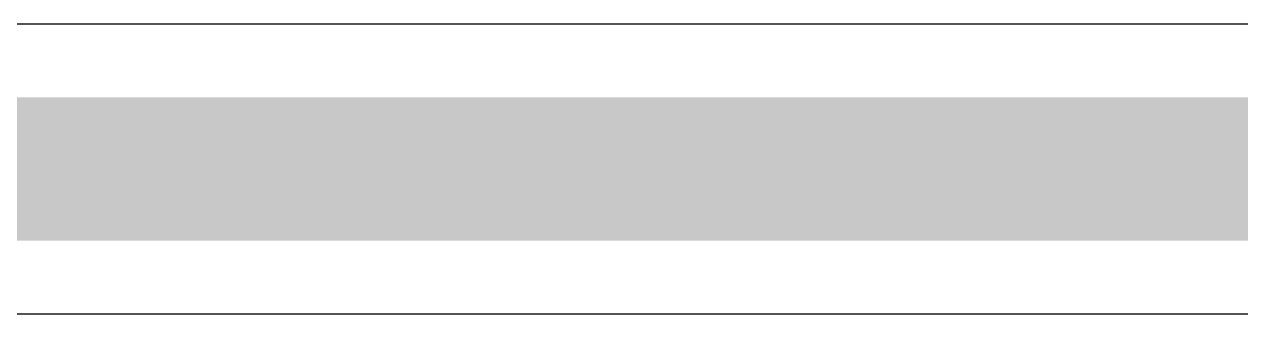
# Model space of a CAD drawing. Header units: inches. Extents: x -3 to 195, y 0 to 199.
# Drawn here: x 2.4994 to 2.7537, y 3.5497 to 3.6103 of the extents above; entities that cross this region are included whole.
import ezdxf

# ---------------------------------------------------------------- set-up
doc = ezdxf.new("R2010")
doc.units = ezdxf.units.IN
doc.header["$MEASUREMENT"] = 0
doc.layers.add('Bottom Layer', color=5, linetype='Continuous')

msp = doc.modelspace()

# ---------------------------------------------------------------- linework, layer by layer
at = {"layer": 'Bottom Layer'}
for p, q in [((3.165, 3.6102589), (2.3250223, 3.6102589)), ((2.3250223, 3.5497411), (3.165, 3.5497411))]:
    msp.add_line(p, q, dxfattribs=at)
msp.add_lwpolyline([(2.3250223, 3.58, 0.03, 0.03, 0), (3.165, 3.58, 0.03, 0.03, 0)], format="xyseb", dxfattribs=at)

doc.saveas('drawing.dxf')
